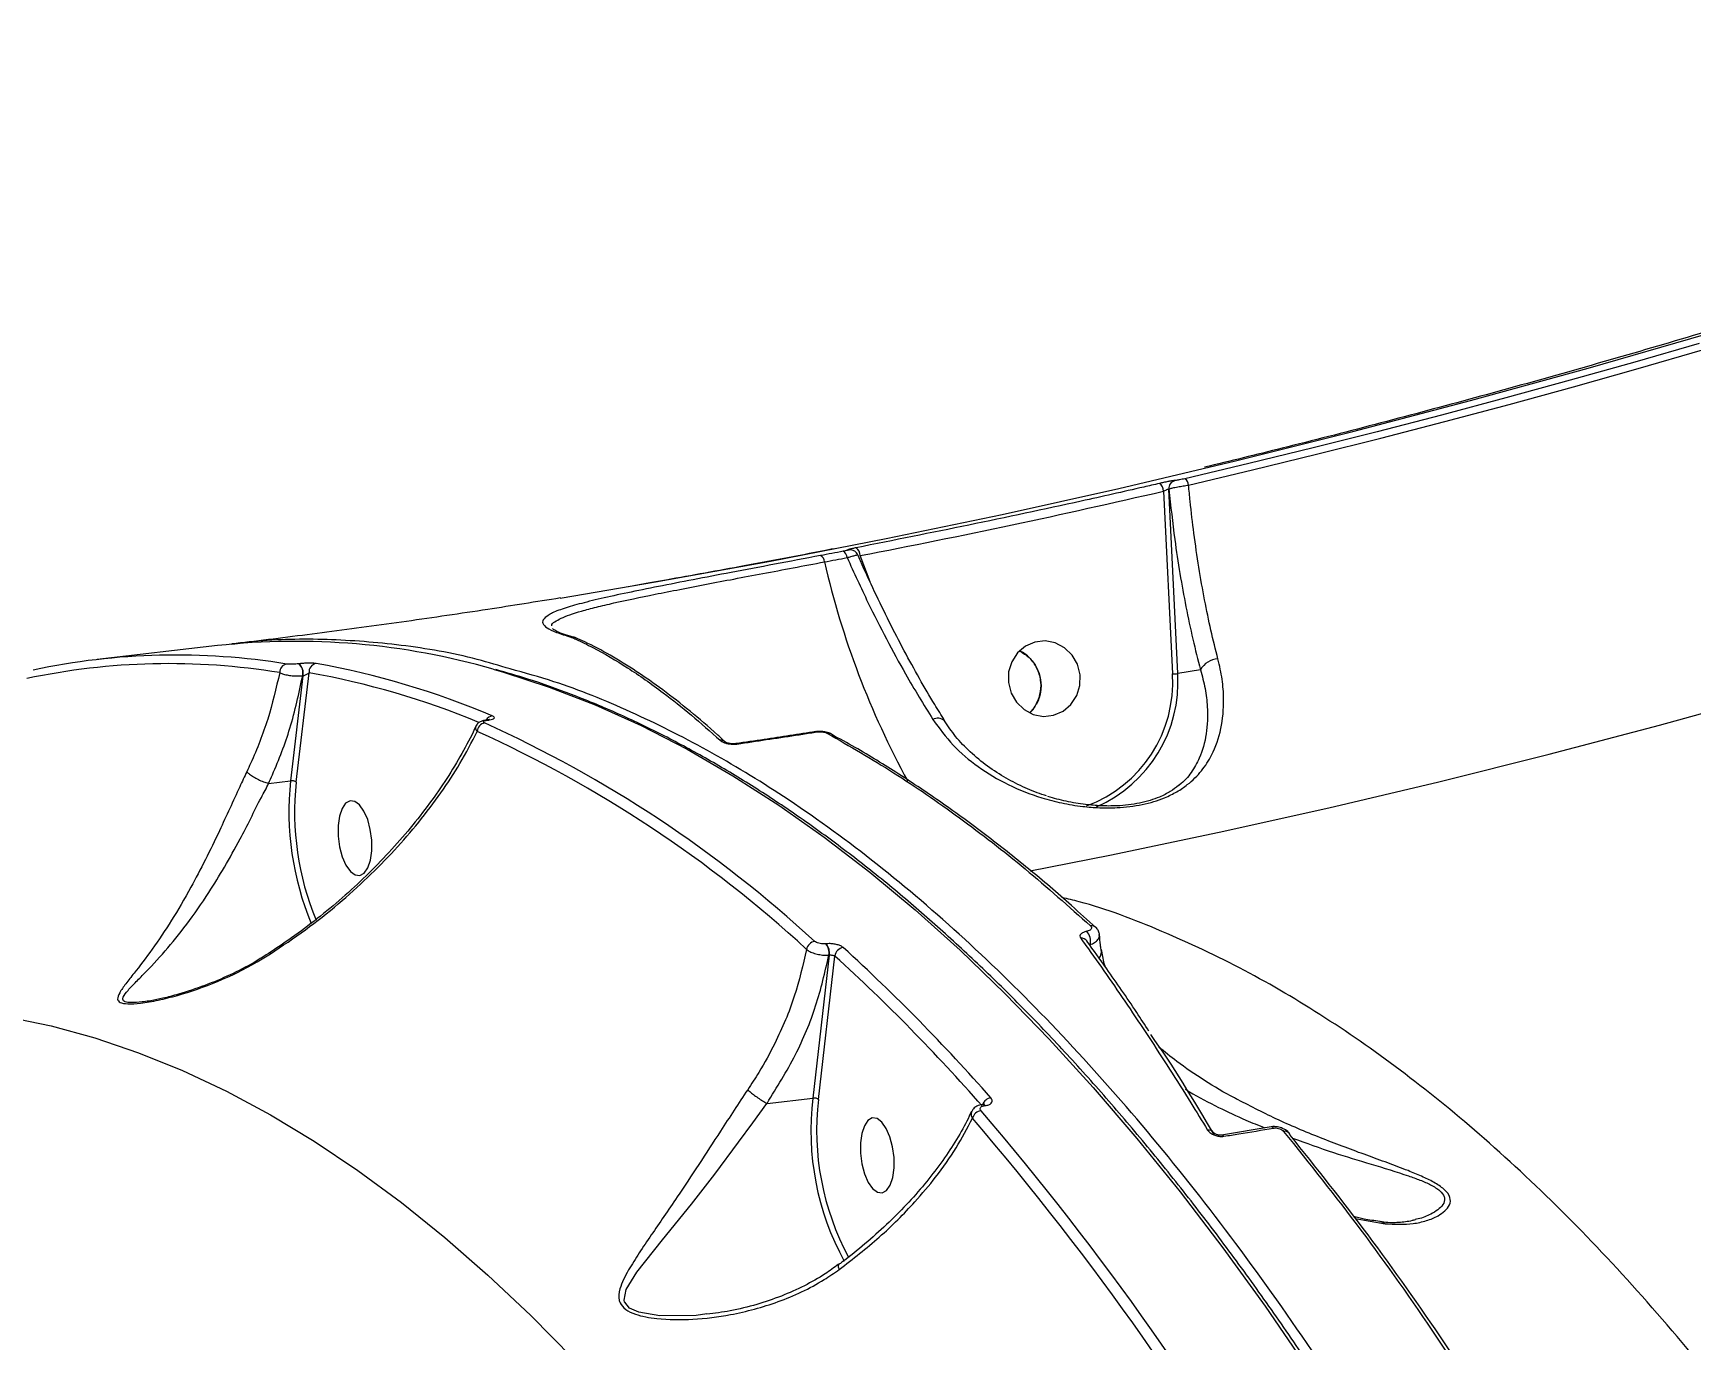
# Model space of a CAD drawing. Header units: millimetres. Extents: x 10684 to 26054, y -4768 to 6894.
# Drawn here: x 19507.1 to 19704.6, y -2370.3 to -2214.5 of the extents above; entities that cross this region are included whole.
import ezdxf

# ---------------------------------------------------------------- set-up
doc = ezdxf.new("R2010")
doc.units = ezdxf.units.MM
doc.layers.add('DIKOM_ОБЪЕКТ', color=7, linetype='Continuous')
doc.layers.add('DIKOM_РАЗМЕР_ОБЪЕКТА', color=7, linetype='Continuous')
doc.styles.add('style1', font='arial.ttf', dxfattribs={"width": 0.8})
doc.dimstyles.new('1-50', dxfattribs={"dimtxt": 300, "dimasz": 200, "dimexe": 100, "dimexo": 0, "dimgap": 100, "dimtad": 1, "dimtxsty": 'style1', "dimcen": 200, "dimclrd": 7, "dimclre": 7, "dimclrt": 7, "dimadec": 1, "dimazin": 2, "dimtfac": 1, "dimtmove": 0, "dimatfit": 2, "dimfxl": 0, "dimlwd": 25, "dimlwe": 18, "dimarcsym": 0})

# ---------------------------------------------------------------- blocks, each defined once
blk = doc.blocks.new('*D12')
at = {"layer": 'Defpoints', "color": 0, "transparency": 16777216}
for p in [(20201.02, 3555.88), (18130.62, -3300.31), (24750.12, -3300.31)]:
    blk.add_point(p, dxfattribs=at)
at = {"layer": 'DIKOM_РАЗМЕР_ОБЪЕКТА', "color": 7, "lineweight": 18, "transparency": 16777216}
for p, q in [((20201.02, 3555.88), (24850.12, 3555.88)), ((18130.62, -3300.31), (24850.12, -3300.31))]:
    blk.add_line(p, q, dxfattribs=at)
at = {"layer": 'DIKOM_РАЗМЕР_ОБЪЕКТА', "color": 7, "lineweight": 25, "transparency": 16777216}
blk.add_line((24750.12, 3355.88), (24750.12, -3100.31), dxfattribs=at)
at = {"layer": 'DIKOM_РАЗМЕР_ОБЪЕКТА', "color": 7, "transparency": 16777216}
for points in [[(24716.79, 3355.88), (24783.45, 3355.88), (24750.12, 3555.88)], [(24716.79, -3100.31), (24783.45, -3100.31), (24750.12, -3300.31)]]:
    blk.add_solid(points, dxfattribs=at)
at = {"layer": 'DIKOM_РАЗМЕР_ОБЪЕКТА', "color": 7, "transparency": 16777216, "insert": (24496.95, 958.92), "char_height": 300, "attachment_point": 5, "rotation": 90, "style": 'style1'}
blk.add_mtext('6850', dxfattribs=at)

msp = doc.modelspace()

# ---------------------------------------------------------------- linework, layer by layer
at = {"layer": 'DIKOM_ОБЪЕКТ', "color": 7, "linetype": 'Continuous', "lineweight": 15}
for p, q in [((19641.768, -2269.127), (19642.82, -2290.907)), ((19642.382, -2268.863), (19642.39, -2268.863)), ((19643.444, -2290.865), (19642.382, -2268.863)), ((19643.134, -2267.851), (19643.125, -2267.851)), ((19604.171, -2276.127), (19604.313, -2276.111)), ((19604.171, -2276.127), (19604.179, -2276.127)), ((19604.179, -2276.127), (19604.314, -2276.111)), ((19606.8, -2279.947), (19605.609, -2276.808)), ((19569.023, -2285.552), (19569.01, -2285.52)), ((19571.112, -2286.508), (19571.216, -2286.546)), ((19571.216, -2286.546), (19571.228, -2286.551)), ((19529.034, -2287.533), (19514.685, -2289.189)), ((19539.205, -2291.124), (19537.736, -2303.653)), ((19538.402, -2303.812), (19539.93, -2290.767)), ((19538.708, -2289.705), (19538.679, -2289.708)), ((19539.175, -2291.128), (19539.205, -2291.124)), ((19646.163, -2290.415), (19643.444, -2290.865)), ((19561.16, -2296.4), (19561.067, -2296.411)), ((19561.176, -2296.428), (19561.268, -2296.417)), ((19602.236, -2298.108), (19602.218, -2298.097)), ((19535.089, -2303.957), (19535.096, -2303.957)), ((19535.096, -2303.957), (19537.736, -2303.653)), ((19633.693, -2321.139), (19633.68, -2321.127)), ((19601.931, -2324.423), (19599.976, -2341.477)), ((19600.641, -2341.635), (19602.601, -2324.545)), ((19601.584, -2323.087), (19601.535, -2323.093)), ((19601.882, -2324.429), (19601.931, -2324.423)), ((19520.214, -2330.005), (19520.049, -2330.016)), ((19594.512, -2342.107), (19599.976, -2341.477)), ((19620.267, -2342.243), (19620.196, -2342.252)), ((19620.446, -2342.378), (19620.517, -2342.37)), ((19654.585, -2344.909), (19648.676, -2345.889)), ((19654.576, -2344.922), (19654.588, -2344.921)), ((19664.595, -2355.818), (19668.152, -2356.47)), ((19667.521, -2356.2), (19667.587, -2356.211))]:
    msp.add_line(p, q, dxfattribs=at)
at = {"layer": 'DIKOM_ОБЪЕКТ', "color": 7, "linetype": 'Continuous', "lineweight": 15, "flags": 128}
for points in [[(19569.844, -2281.865), (19581.232, -2279.947), (19594.927, -2277.464), (19608.695, -2274.776), (19622.528, -2271.885), (19636.417, -2268.792), (19650.352, -2265.501), (19664.324, -2262.012), (19678.324, -2258.328), (19692.343, -2254.452), (19706.371, -2250.387), (19720.4, -2246.134), (19734.421, -2241.697), (19748.423, -2237.079), (19762.399, -2232.282), (19776.338, -2227.309), (19790.231, -2222.165), (19795.283, -2220.248)], [(19705.586, -2251.513), (19697.907, -2253.735), (19690.23, -2255.899), (19682.557, -2258.004), (19674.89, -2260.05), (19667.231, -2262.036), (19659.579, -2263.963), (19651.939, -2265.83), (19644.31, -2267.635)], [(19644.739, -2268.397), (19652.362, -2266.592), (19659.998, -2264.727), (19667.643, -2262.801), (19675.298, -2260.816), (19682.959, -2258.772), (19690.627, -2256.668), (19698.298, -2254.506), (19705.972, -2252.286)], [(19603.593, -2276.285), (19603.255, -2276.35), (19602.918, -2276.415), (19602.58, -2276.479), (19602.242, -2276.543), (19601.905, -2276.607), (19601.568, -2276.671), (19601.231, -2276.735), (19600.893, -2276.799)], [(19601.354, -2277.554), (19601.691, -2277.49), (19602.028, -2277.426), (19602.365, -2277.362), (19602.702, -2277.298), (19603.039, -2277.234), (19603.376, -2277.17), (19603.714, -2277.105), (19604.051, -2277.041)], [(19625.874, -2314.385), (19635.349, -2312.513), (19648.369, -2309.786), (19661.44, -2306.871), (19674.554, -2303.771), (19687.703, -2300.486), (19700.878, -2297.02), (19714.07, -2293.374), (19727.272, -2289.551), (19740.474, -2285.553), (19753.668, -2281.382), (19766.847, -2277.043)], [(19582.441, -2279.732), (19580.529, -2280.067), (19577.984, -2280.507)], [(19626.425, -2287.118), (19625.299, -2287.606), (19624.356, -2288.407), (19623.671, -2289.456), (19623.3, -2290.669), (19623.272, -2291.948), (19623.59, -2293.188), (19624.229, -2294.289), (19625.136, -2295.163), (19626.238, -2295.737), (19627.446, -2295.967), (19628.662, -2295.832), (19629.787, -2295.345), (19630.73, -2294.544), (19631.415, -2293.494), (19631.787, -2292.281), (19631.814, -2291.003), (19631.496, -2289.763), (19630.857, -2288.661), (19629.95, -2287.788), (19628.848, -2287.213), (19627.64, -2286.984), (19626.425, -2287.118)], [(19561.891, -2290.343), (19563.096, -2290.689), (19568.56, -2292.471), (19574.032, -2294.599), (19579.506, -2297.074), (19584.978, -2299.891), (19590.444, -2303.05), (19595.899, -2306.547), (19601.337, -2310.379), (19606.756, -2314.543), (19612.15, -2319.036), (19617.514, -2323.854), (19622.844, -2328.993), (19628.136, -2334.448), (19633.385, -2340.216), (19638.586, -2346.29), (19643.736, -2352.666), (19648.83, -2359.338), (19653.863, -2366.302), (19658.832, -2373.551)], [(19615.663, -2296.509), (19615.662, -2296.508), (19615.644, -2296.483)], [(19543.559, -2307.865), (19543.403, -2308.993), (19543.408, -2310.242), (19543.576, -2311.512), (19543.891, -2312.698), (19544.33, -2313.705), (19544.856, -2314.452), (19545.426, -2314.878), (19545.994, -2314.948), (19546.515, -2314.657), (19546.946, -2314.028), (19547.253, -2313.113), (19547.409, -2311.985), (19547.403, -2310.736), (19547.236, -2309.467), (19546.92, -2308.28), (19546.482, -2307.273), (19545.956, -2306.526), (19545.386, -2306.101), (19544.817, -2306.03), (19544.297, -2306.321), (19543.866, -2306.95), (19543.559, -2307.865)], [(19503.99, -2331.807), (19509.188, -2332.878), (19514.402, -2334.301), (19519.627, -2336.073), (19524.858, -2338.194), (19530.091, -2340.662), (19535.321, -2343.474), (19540.541, -2346.627), (19545.749, -2350.119), (19550.939, -2353.946), (19556.105, -2358.105), (19561.244, -2362.593), (19566.35, -2367.404), (19571.42, -2372.534)], [(19587.343, -2367.221), (19586.062, -2367.401), (19581.721, -2367.436), (19579.214, -2367.019), (19578.127, -2366.525), (19577.547, -2365.831), (19577.544, -2365.82), (19577.479, -2365.575), (19577.718, -2364.302), (19578.998, -2362.235), (19582.04, -2358.389), (19585.523, -2354.113), (19588.285, -2350.546), (19591.12, -2346.747), (19592.811, -2344.432), (19594.505, -2342.108), (19594.507, -2342.106), (19594.507, -2342.106)], [(19605.799, -2345.689), (19605.642, -2346.817), (19605.648, -2348.066), (19605.815, -2349.336), (19606.131, -2350.522), (19606.57, -2351.529), (19607.095, -2352.276), (19607.665, -2352.702), (19608.234, -2352.772), (19608.755, -2352.481), (19609.186, -2351.852), (19609.492, -2350.937), (19609.649, -2349.809), (19609.643, -2348.56), (19609.476, -2347.291), (19609.16, -2346.104), (19608.721, -2345.097), (19608.196, -2344.35), (19607.625, -2343.924), (19607.057, -2343.854), (19606.536, -2344.145), (19606.105, -2344.774), (19605.799, -2345.689)]]:
    msp.add_lwpolyline(points, dxfattribs=at)
at = {"layer": 'DIKOM_ОБЪЕКТ', "color": 7, "linetype": 'Continuous', "lineweight": 15}
for centre, radius, start, end in [((19643.666, -2268.5), 1.078, 5.49901, 53.32379), ((19640.565, -2269.179), 1.204, 2.50384, 54.48159), ((19643.369, -2268.81), 0.989, 104.27294, 183.06439), ((19643.377, -2268.81), 0.989, 104.27033, 183.067), ((19600.436, -2277.596), 0.919, 2.63053, 60.1187), ((19701.87, -2254.382), 103.153, 192.9814, 208.56513), ((19603.125, -2277.086), 0.927, 2.81468, 59.69106), ((19604.439, -2276.811), 1.171, 0.14904, 53.24375), ((19538.33, -2372.339), 85.314, 73.96866, 96.25582), ((19571.219, -2287.37), 0.869, 74.34396, 97.13328), ((19571.318, -2287.47), 0.93, 63.65384, 96.25138), ((19571.329, -2287.481), 0.935, 66.34415, 96.15057), ((19524.05, -2370.383), 81.725, 80.69136, 102.0007), ((19648.352, -2291.604), 2.491, 92.51564, 151.49276), ((19523.245, -2371.228), 81.546, 80.6915, 102.00064), ((19537.439, -2290.724), 1.005, 99.7325, 181.8227), ((19537.839, -2290.798), 1.376, 346.14142, 52.40609), ((19537.867, -2290.795), 1.377, 346.17897, 52.37154), ((19540.941, -2290.672), 1.015, 99.92867, 185.37927), ((19522.749, -2386.992), 97.747, 67.49455, 79.87618), ((19523.483, -2386.381), 98.241, 67.06052, 79.86772), ((19627.188, -2291.933), 15.666, 290.15367, 3.7557), ((19627.25, -2291.892), 16.227, 293.73373, 3.62875), ((19642.619, -2283.253), 7.657, 271.50479, 276.18727), ((19561.03, -2297.805), 1.064, 99.5583, 177.71923), ((19499.607, -2432.01), 148.475, 47.35367, 65.63815), ((19561.914, -2296.895), 0.996, 98.15021, 151.32153), ((19561.09, -2296.615), 0.206, 65.39377, 96.41588), ((19561.181, -2296.611), 0.213, 65.84801, 95.83914), ((19614.841, -2297.466), 1.269, 50.72865, 116.88065), ((19498.851, -2432.724), 148.154, 47.35384, 65.63735), ((19588.973, -2299.711), 0.892, 47.3599, 94.368), ((19590.83, -2299.496), 0.266, 62.99622, 95.14857), ((19600.344, -2298.043), 0.249, 61.98422, 94.09003), ((19601.852, -2298.78), 0.774, 61.82625, 98.80086), ((19572.263, -2307.346), 34.724, 173.89474, 202.55294), ((19571.904, -2307.391), 33.693, 173.90315, 202.45773), ((19633.203, -2321.664), 0.719, 48.37019, 100.86903), ((19600.373, -2323.956), 1.17, 98.75822, 169.79277), ((19631.973, -2323.231), 0.816, 34.94, 96.26313), ((19631.412, -2322.727), 1.651, 343.7373, 43.27232), ((19600.161, -2324.163), 1.742, 351.22404, 37.90945), ((19600.211, -2324.157), 1.741, 351.21971, 37.91627), ((19603.761, -2324.686), 1.169, 98.61175, 173.04849), ((19448.207, -2493.726), 229.041, 41.34633, 47.61649), ((19448.919, -2493.018), 229.451, 41.3438, 47.61763), ((19632.987, -2323.98), 1.37, 323.72245, 9.68538), ((19632.152, -2345.392), 32.414, 173.06188, 208.66945), ((19632.15, -2345.377), 31.73, 173.22712, 208.37989), ((19621.359, -2342.67), 1.235, 98.24807, 160.18782), ((19620.203, -2342.548), 0.297, 34.86483, 90.68546), ((19620.275, -2342.539), 0.295, 34.79646, 91.59516), ((19620.185, -2344.203), 1.233, 98.12416, 165.16125), ((19355.824, -2569.454), 346.61, 29.67379, 40.6005), ((19356.246, -2569.055), 347.391, 29.67368, 40.59986), ((19647.102, -2346.047), 0.766, 33.69653, 96.75915), ((19648.696, -2346.215), 0.325, 34.97888, 94.24792), ((19654.579, -2345.26), 0.339, 35.83968, 88.59678), ((19656.214, -2346.131), 0.696, 42.51161, 102.02016), ((19656.292, -2346.021), 0.565, 13.23944, 39.6539), ((19667.331, -2357.516), 1.33, 51.85487, 78.88801)]:
    msp.add_arc(centre, radius, start, end, dxfattribs=at)
for points, knots in [([(19795.159, -2219.907), (19794.047, -2220.336), (19789.148, -2222.225), (19780.428, -2225.462), (19769.011, -2229.611), (19757.58, -2233.633), (19746.149, -2237.534), (19734.726, -2241.308), (19723.323, -2244.955), (19711.95, -2248.471), (19700.617, -2251.854), (19689.334, -2255.102), (19678.112, -2258.214), (19666.964, -2261.184), (19656.461, -2263.882), (19649.709, -2265.525), (19646.622, -2266.276)], [0, 0, 0, 0, 0.0224927, 0.0990935, 0.1756673, 0.2521961, 0.3286683, 0.4050667, 0.4813744, 0.5575748, 0.6336542, 0.7095964, 0.7853852, 0.8610038, 0.9364393, 1, 1, 1, 1]), ([(19644.31, -2267.635), (19644.308, -2267.636), (19644.204, -2267.66), (19643.986, -2267.708), (19643.71, -2267.764), (19643.462, -2267.809), (19643.255, -2267.842), (19643.173, -2267.848), (19643.134, -2267.851)], [0, 0, 0, 0, 0.004362, 0.2199428, 0.4356502, 0.5682505, 0.7938934, 1, 1, 1, 1]), ([(19641.265, -2268.199), (19640.645, -2268.343), (19637.543, -2269.061), (19625.537, -2271.784), (19614.089, -2274.079), (19605.139, -2275.873)], [0, 0, 0, 0, 0.0517171, 0.2585498, 1, 1, 1, 1]), ([(19605.609, -2276.808), (19611.653, -2275.614), (19623.741, -2273.225), (19635.759, -2270.493), (19641.768, -2269.127)], [0, 0, 0, 0, 0.4999163, 1, 1, 1, 1]), ([(19643.125, -2267.851), (19643.088, -2267.854), (19642.991, -2267.86), (19642.703, -2267.903), (19642.268, -2267.983), (19641.762, -2268.086), (19641.43, -2268.161), (19641.265, -2268.199)], [0, 0, 0, 0, 0.1342518, 0.3470229, 0.5633377, 0.7817797, 1, 1, 1, 1]), ([(19641.768, -2269.127), (19641.822, -2269.094), (19641.928, -2269.029), (19642.094, -2268.945), (19642.239, -2268.885), (19642.337, -2268.859), (19642.369, -2268.862), (19642.382, -2268.863)], [0, 0, 0, 0, 0.2317297, 0.4559622, 0.6690937, 0.8723862, 1, 1, 1, 1]), ([(19642.39, -2268.863), (19642.466, -2268.837), (19642.628, -2268.783), (19643.037, -2268.69), (19643.531, -2268.591), (19644.091, -2268.492), (19644.522, -2268.429), (19644.739, -2268.397)], [0, 0, 0, 0, 0.2043942, 0.4300637, 0.5633459, 0.7802164, 1, 1, 1, 1]), ([(19642.39, -2268.863), (19642.611, -2270.879), (19642.989, -2274.317), (19643.7, -2278.976), (19644.418, -2282.957), (19645.232, -2286.808), (19645.853, -2289.213), (19646.163, -2290.415)], [0, 0, 0, 0, 0.2590511, 0.4416265, 0.6241982, 0.8120992, 1, 1, 1, 1]), ([(19648.242, -2289.116), (19647.958, -2287.992), (19647.39, -2285.743), (19646.634, -2282.079), (19645.953, -2278.217), (19645.383, -2274.276), (19644.99, -2270.981), (19644.802, -2269.042), (19644.739, -2268.397)], [0, 0, 0, 0, 0.1827972, 0.3655947, 0.5537456, 0.741902, 0.9141899, 1, 1, 1, 1]), ([(19600.893, -2276.799), (19599.045, -2277.148), (19595.349, -2277.846), (19590.273, -2278.806), (19585.639, -2279.689), (19581.501, -2280.494), (19577.815, -2281.243), (19574.657, -2281.934), (19572.029, -2282.579), (19570.05, -2283.184), (19568.942, -2283.588), (19568.671, -2283.789), (19568.651, -2283.804)], [0, 0, 0, 0, 0.1148392, 0.2296683, 0.3383259, 0.4473325, 0.5559909, 0.6647377, 0.7738313, 0.8825773, 0.9912705, 1, 1, 1, 1]), ([(19568.883, -2285.194), (19568.869, -2285.166), (19568.787, -2285), (19569.208, -2284.695), (19570.116, -2284.141), (19571.811, -2283.563), (19574.127, -2282.948), (19576.873, -2282.302), (19580.22, -2281.6), (19584.083, -2280.836), (19588.245, -2280.032), (19593.891, -2278.962), (19598.866, -2278.023), (19601.354, -2277.554)], [0, 0, 0, 0, 0.0147224, 0.0865907, 0.1584599, 0.2979819, 0.3698316, 0.4416846, 0.581196, 0.6530344, 0.7248697, 0.8624334, 1, 1, 1, 1]), ([(19602.497, -2275.981), (19602.379, -2276.005), (19598.773, -2276.736), (19592.081, -2277.999), (19585.573, -2279.166), (19582.475, -2279.721)], [0, 0, 0, 0, 0.0172913, 0.5322021, 1, 1, 1, 1]), ([(19604.179, -2276.127), (19604.184, -2276.126), (19604.221, -2276.125), (19604.246, -2276.132), (19604.181, -2276.156), (19604.045, -2276.191), (19603.858, -2276.233), (19603.675, -2276.269), (19603.593, -2276.285)], [0, 0, 0, 0, 0.0339593, 0.2522397, 0.4705724, 0.597957, 0.819286, 1, 1, 1, 1]), ([(19604.051, -2277.041), (19604.21, -2276.995), (19604.564, -2276.893), (19604.933, -2276.794), (19605.199, -2276.729), (19605.329, -2276.701), (19605.307, -2276.715), (19605.304, -2276.717)], [0, 0, 0, 0, 0.23064783, 0.51479139, 0.67851041, 0.95783909, 1, 1, 1, 1]), ([(19604.051, -2277.041), (19604.871, -2278.84), (19606.381, -2282.151), (19608.728, -2286.77), (19611.303, -2291.52), (19613.176, -2294.561), (19614.267, -2296.334)], [0, 0, 0, 0, 0.2580737, 0.4750037, 0.6940745, 1, 1, 1, 1]), ([(19605.139, -2275.873), (19604.982, -2275.904), (19604.669, -2275.966), (19604.317, -2276.045), (19604.114, -2276.101), (19604.077, -2276.127), (19604.145, -2276.127), (19604.171, -2276.127)], [0, 0, 0, 0, 0.2181717, 0.4367546, 0.6530027, 0.8657584, 1, 1, 1, 1]), ([(19605.303, -2276.718), (19605.286, -2276.67), (19605.238, -2276.529), (19605.072, -2276.359), (19604.868, -2276.219), (19604.673, -2276.145), (19604.51, -2276.115), (19604.387, -2276.109), (19604.32, -2276.11), (19604.287, -2276.113), (19604.281, -2276.113)], [0, 0, 0, 0, 0.1120221, 0.3242163, 0.5025464, 0.6541605, 0.7803633, 0.8782178, 0.975487, 1, 1, 1, 1]), ([(19615.674, -2296.468), (19615.279, -2295.84), (19614.271, -2294.237), (19612.659, -2291.453), (19610.847, -2288.156), (19609.062, -2284.702), (19607.327, -2281.121), (19606.08, -2278.444), (19605.439, -2276.949), (19605.334, -2276.704)], [0, 0, 0, 0, 0.1093181, 0.2789258, 0.4498267, 0.6216267, 0.7939027, 0.9661652, 1, 1, 1, 1]), ([(19569.894, -2281.851), (19566.999, -2282.316), (19560.822, -2283.307), (19551.544, -2284.665), (19542.058, -2285.955), (19535.155, -2286.821), (19531.421, -2287.255), (19530.742, -2287.334)], [0, 0, 0, 0, 0.215881, 0.4605088, 0.7039446, 0.9461567, 1, 1, 1, 1]), ([(19568.651, -2283.804), (19568.374, -2283.978), (19567.797, -2284.339), (19567.704, -2284.87), (19568.211, -2285.414), (19569.29, -2285.958), (19570.505, -2286.325), (19571.112, -2286.508)], [0, 0, 0, 0, 0.1896507, 0.3951486, 0.5965588, 0.7985806, 1, 1, 1, 1]), ([(19563.904, -2290.322), (19562.598, -2289.924), (19558.251, -2288.601), (19550.961, -2287.382), (19542.067, -2286.68), (19535.351, -2286.79), (19531.607, -2287.278), (19530.749, -2287.39)], [0, 0, 0, 0, 0.11666868, 0.38814103, 0.65448704, 0.9208299, 1, 1, 1, 1]), ([(19571.524, -2286.547), (19571.368, -2286.506), (19570.755, -2286.345), (19569.995, -2286.076), (19569.314, -2285.781), (19568.981, -2285.549), (19568.966, -2285.529), (19568.959, -2285.52)], [0, 0, 0, 0, 0.09121574, 0.3582174, 0.6205853, 0.83705816, 1, 1, 1, 1]), ([(19571.228, -2286.551), (19571.395, -2286.626), (19572.228, -2287.001), (19574.419, -2288.082), (19577.865, -2290.088), (19581.794, -2292.84), (19585.476, -2295.754), (19587.762, -2297.799), (19588.905, -2298.821)], [0, 0, 0, 0, 0.0299884, 0.1499475, 0.3900562, 0.6301646, 0.8150832, 1, 1, 1, 1]), ([(19589.578, -2299.079), (19589.261, -2298.781), (19587.827, -2297.429), (19585.33, -2295.322), (19582.093, -2292.774), (19578.926, -2290.553), (19575.827, -2288.656), (19573.422, -2287.344), (19572.068, -2286.771), (19571.706, -2286.618)], [0, 0, 0, 0, 0.0503918, 0.2286566, 0.4063427, 0.5833143, 0.7597177, 0.9356657, 1, 1, 1, 1]), ([(19614.267, -2296.334), (19615.035, -2297.388), (19616.572, -2299.497), (19619.659, -2302.079), (19623.191, -2304.197), (19626.607, -2305.543), (19629.619, -2306.328), (19631.934, -2306.715), (19634.147, -2306.891), (19636.546, -2306.887), (19639.279, -2306.557), (19641.675, -2305.822), (19643.389, -2304.969), (19644.926, -2303.923), (19646.357, -2302.493), (19647.738, -2300.318), (19648.719, -2297.505), (19648.996, -2294.409), (19648.8, -2291.573), (19648.428, -2289.935), (19648.242, -2289.116)], [0, 0, 0, 0, 0.0727717, 0.1456258, 0.2220869, 0.2985161, 0.3409226, 0.3832922, 0.4164835, 0.4496063, 0.4986391, 0.5477858, 0.5808453, 0.6139656, 0.6710833, 0.7283158, 0.813203, 0.8980754, 0.949048, 1, 1, 1, 1]), ([(19624.63, -2288.211), (19625.016, -2288.435), (19625.829, -2288.907), (19626.698, -2290.118), (19627.185, -2291.572), (19627.169, -2293.105), (19626.712, -2294.527), (19626.081, -2295.227), (19625.78, -2295.561)], [0, 0, 0, 0, 0.1551132, 0.3272506, 0.4994046, 0.6715693, 0.8437128, 1, 1, 1, 1]), ([(19626.46, -2294.757), (19626.685, -2294.31), (19627.134, -2293.415), (19627.214, -2291.868), (19626.836, -2290.373), (19625.983, -2289.132), (19625.185, -2288.385), (19624.676, -2288.225), (19624.631, -2288.21)], [0, 0, 0, 0, 0.1961881, 0.3923693, 0.588546, 0.7847183, 0.9809423, 1, 1, 1, 1]), ([(19536.435, -2290.756), (19536.008, -2292.609), (19535.17, -2296.242), (19533.626, -2300.179), (19532.663, -2302.238), (19532.51, -2302.566)], [0, 0, 0, 0, 0.4665433, 0.9150147, 1, 1, 1, 1]), ([(19535.096, -2303.957), (19535.252, -2303.616), (19536.242, -2301.455), (19537.878, -2297.179), (19538.727, -2293.217), (19539.175, -2291.128)], [0, 0, 0, 0, 0.0814758, 0.5156618, 1, 1, 1, 1]), ([(19536.435, -2290.756), (19536.537, -2290.805), (19536.757, -2290.911), (19537.284, -2291.039), (19537.911, -2291.126), (19538.572, -2291.162), (19538.973, -2291.139), (19539.175, -2291.128)], [0, 0, 0, 0, 0.1847796, 0.3988667, 0.6012467, 0.7990699, 1, 1, 1, 1]), ([(19538.679, -2289.708), (19538.576, -2289.719), (19538.372, -2289.739), (19538.035, -2289.757), (19537.713, -2289.762), (19537.441, -2289.755), (19537.324, -2289.741), (19537.27, -2289.734)], [0, 0, 0, 0, 0.1950864, 0.3900094, 0.5931694, 0.811046, 1, 1, 1, 1]), ([(19540.766, -2289.672), (19540.686, -2289.662), (19540.517, -2289.639), (19540.123, -2289.626), (19539.654, -2289.633), (19539.159, -2289.659), (19538.859, -2289.689), (19538.708, -2289.705)], [0, 0, 0, 0, 0.1890494, 0.4044549, 0.6069187, 0.8033626, 1, 1, 1, 1]), ([(19539.205, -2291.124), (19539.244, -2291.118), (19539.295, -2291.11), (19539.405, -2291.08), (19539.537, -2291.032), (19539.699, -2290.949), (19539.838, -2290.858), (19539.9, -2290.796), (19539.93, -2290.767)], [0, 0, 0, 0, 0.1269453, 0.1625232, 0.3405013, 0.5452648, 0.7830694, 1, 1, 1, 1]), ([(19765.286, -2746.468), (19765.185, -2744.468), (19764.892, -2738.667), (19764.298, -2729.044), (19763.46, -2717.601), (19762.481, -2706.147), (19761.361, -2694.692), (19760.106, -2683.245), (19758.712, -2671.814), (19757.181, -2660.408), (19755.517, -2649.035), (19753.717, -2637.704), (19751.786, -2626.423), (19749.723, -2615.201), (19747.532, -2604.046), (19745.211, -2592.967), (19742.766, -2581.972), (19740.195, -2571.069), (19737.504, -2560.267), (19734.69, -2549.573), (19731.759, -2538.995), (19728.712, -2528.543), (19725.551, -2518.222), (19722.279, -2508.042), (19718.898, -2498.009), (19715.41, -2488.131), (19711.819, -2478.417), (19708.126, -2468.872), (19704.335, -2459.504), (19700.448, -2450.321), (19696.468, -2441.328), (19692.399, -2432.534), (19688.243, -2423.943), (19684.003, -2415.564), (19679.683, -2407.402), (19675.285, -2399.463), (19670.813, -2391.753), (19666.27, -2384.279), (19661.66, -2377.045), (19656.985, -2370.057), (19652.251, -2363.321), (19647.459, -2356.841), (19642.613, -2350.623), (19637.717, -2344.671), (19632.775, -2338.989), (19627.79, -2333.582), (19622.765, -2328.455), (19617.705, -2323.611), (19612.614, -2319.054), (19607.495, -2314.787), (19602.351, -2310.814), (19597.188, -2307.139), (19592.009, -2303.763), (19586.817, -2300.69), (19581.618, -2297.922), (19576.415, -2295.459), (19571.211, -2293.316), (19566.471, -2291.609), (19563.469, -2290.758), (19562.198, -2290.397)], [0, 0, 0, 0, 0.00935199, 0.02712067, 0.04488981, 0.06265864, 0.08042772, 0.09819652, 0.11596532, 0.13373426, 0.15150319, 0.16927214, 0.18704136, 0.20481031, 0.2225797, 0.24034928, 0.25811864, 0.27588857, 0.29365856, 0.31142906, 0.32919965, 0.34697058, 0.36474186, 0.38251371, 0.4002858, 0.41805836, 0.4358314, 0.45360504, 0.47137922, 0.48915393, 0.50692944, 0.52470558, 0.54248238, 0.56026016, 0.57803847, 0.59581778, 0.61359788, 0.63137862, 0.64916056, 0.66694349, 0.68472696, 0.70251162, 0.72029708, 0.73808314, 0.75587006, 0.77365716, 0.79144482, 0.80923218, 0.82701892, 0.84480482, 0.86258896, 0.88037077, 0.89814947, 0.91592396, 0.93369334, 0.95145645, 0.9692125, 0.98695992, 1, 1, 1, 1]), ([(19762.126, -2886.049), (19762.599, -2881.928), (19763.882, -2870.741), (19765.497, -2852.016), (19766.813, -2829.804), (19767.533, -2807.156), (19767.666, -2784.191), (19767.208, -2761.01), (19766.154, -2737.686), (19764.495, -2714.255), (19762.246, -2690.757), (19759.419, -2667.267), (19756.026, -2643.893), (19752.085, -2620.746), (19747.602, -2597.898), (19742.574, -2575.395), (19737.019, -2553.268), (19730.96, -2531.582), (19724.426, -2510.436), (19717.447, -2489.931), (19710.039, -2470.136), (19702.209, -2451.099), (19693.975, -2432.837), (19685.368, -2415.399), (19676.429, -2398.864), (19667.198, -2383.313), (19657.701, -2368.802), (19647.95, -2355.377), (19637.966, -2343.038), (19627.781, -2331.815), (19617.444, -2321.757), (19607.003, -2312.911), (19596.978, -2305.681), (19587.392, -2299.863), (19578.261, -2295.324), (19570.417, -2292.108), (19565.64, -2290.798), (19563.904, -2290.322)], [0, 0, 0, 0, 0.0172843, 0.0469173, 0.0766438, 0.1064176, 0.1361916, 0.1659181, 0.1955511, 0.225184, 0.2549104, 0.2846843, 0.3144583, 0.3441846, 0.3738177, 0.4034502, 0.4331762, 0.4629499, 0.4927236, 0.5224495, 0.5520821, 0.5817148, 0.6114411, 0.6412151, 0.6709887, 0.7007149, 0.7303479, 0.7599809, 0.789707, 0.8194809, 0.8492546, 0.8789808, 0.9086138, 0.9340961, 0.9597137, 0.9853617, 1, 1, 1, 1]), ([(19646.163, -2290.415), (19646.362, -2291.172), (19646.761, -2292.685), (19647.056, -2295.289), (19646.955, -2298.123), (19646.242, -2300.695), (19645.099, -2302.667), (19644.229, -2303.735), (19643.572, -2304.202), (19643.546, -2304.221)], [0, 0, 0, 0, 0.1319021, 0.2638555, 0.4835639, 0.7032858, 0.8488065, 0.9939776, 1, 1, 1, 1]), ([(19625.834, -2295.522), (19625.853, -2295.509), (19626.12, -2295.32), (19626.296, -2295.028), (19626.46, -2294.757)], [0, 0, 0, 0, 0.06968031, 1, 1, 1, 1]), ([(19559.799, -2297.142), (19559.753, -2297.251), (19559.293, -2298.331), (19558.159, -2300.415), (19556.389, -2303.377), (19554.331, -2306.342), (19552.034, -2309.287), (19549.512, -2312.172), (19546.802, -2314.957), (19543.946, -2317.6), (19540.969, -2320.075), (19538.107, -2322.242), (19536.174, -2323.517), (19535.324, -2324.077)], [0, 0, 0, 0, 0.0116831, 0.1157095, 0.2200427, 0.324568, 0.4291356, 0.5335563, 0.6359274, 0.7356459, 0.832458, 0.9263637, 1, 1, 1, 1]), ([(19559.828, -2297.154), (19559.798, -2297.218), (19559.72, -2297.385), (19559.831, -2297.604), (19559.948, -2297.741), (19559.966, -2297.763)], [0, 0, 0, 0, 0.3460102, 0.8952812, 1, 1, 1, 1]), ([(19561.06, -2296.416), (19560.906, -2296.438), (19560.616, -2296.479), (19560.261, -2296.631), (19559.964, -2296.852), (19559.862, -2297.058), (19559.821, -2297.141)], [0, 0, 0, 0, 0.30727466, 0.57443411, 0.82845099, 1, 1, 1, 1]), ([(19560.853, -2296.756), (19560.791, -2296.721), (19560.681, -2296.659), (19560.7, -2296.568), (19560.824, -2296.496), (19561.001, -2296.451), (19561.135, -2296.433), (19561.176, -2296.428)], [0, 0, 0, 0, 0.3025667, 0.5347136, 0.7254596, 0.9170458, 1, 1, 1, 1]), ([(19561.448, -2296.345), (19561.442, -2296.347), (19561.429, -2296.352), (19561.33, -2296.377), (19561.22, -2296.392), (19561.159, -2296.4)], [0, 0, 0, 0, 0.29642824, 0.60482172, 1, 1, 1, 1]), ([(19561.268, -2296.417), (19561.329, -2296.409), (19561.54, -2296.382), (19561.818, -2296.309), (19562.012, -2296.194), (19562.037, -2296.052), (19561.866, -2295.96), (19561.773, -2295.909)], [0, 0, 0, 0, 0.0795527, 0.2756947, 0.47077, 0.7105645, 1, 1, 1, 1]), ([(19627.826, -2305.438), (19627.742, -2305.414), (19626.846, -2305.164), (19625.221, -2304.488), (19622.941, -2303.359), (19620.74, -2301.938), (19618.718, -2300.265), (19616.984, -2298.462), (19616.087, -2297.134), (19615.664, -2296.508)], [0, 0, 0, 0, 0.01594672, 0.16970047, 0.33261511, 0.50496217, 0.67987283, 0.84898689, 1, 1, 1, 1]), ([(19535.321, -2324.292), (19536.732, -2323.349), (19539.572, -2321.45), (19543.419, -2318.379), (19546.961, -2315.201), (19550.158, -2311.944), (19553.083, -2308.566), (19555.69, -2305.104), (19558.059, -2301.48), (19559.313, -2299.036), (19559.966, -2297.763)], [0, 0, 0, 0, 0.1236832, 0.2488956, 0.3689592, 0.4907476, 0.6125452, 0.7380543, 0.86357, 1, 1, 1, 1]), ([(19588.905, -2298.821), (19589.047, -2298.922), (19589.249, -2299.065), (19589.761, -2299.214), (19590.157, -2299.278), (19590.542, -2299.294), (19590.791, -2299.28), (19590.918, -2299.263), (19590.951, -2299.259)], [0, 0, 0, 0, 0.4030332, 0.5733604, 0.7452422, 0.8533314, 0.9618143, 1, 1, 1, 1]), ([(19590.789, -2299.232), (19590.767, -2299.235), (19590.707, -2299.245), (19590.566, -2299.253), (19590.39, -2299.251), (19590.203, -2299.235), (19589.999, -2299.203), (19589.788, -2299.149), (19589.6, -2299.07), (19589.586, -2299.058), (19589.578, -2299.052)], [0, 0, 0, 0, 0.0418717, 0.115218, 0.1917957, 0.2741872, 0.3787319, 0.5279496, 0.7416561, 1, 1, 1, 1]), ([(19600.326, -2297.782), (19598.261, -2298.108), (19595.065, -2298.614), (19591.919, -2299.064), (19590.804, -2299.224)], [0, 0, 0, 0, 0.6458422, 1, 1, 1, 1]), ([(19590.951, -2299.259), (19591.529, -2299.175), (19594.417, -2298.753), (19597.59, -2298.272), (19600.193, -2297.866), (19600.461, -2297.824)], [0, 0, 0, 0, 0.1831909, 0.9159064, 1, 1, 1, 1]), ([(19602.211, -2298.107), (19602.138, -2298.065), (19601.91, -2297.935), (19601.484, -2297.82), (19600.946, -2297.758), (19600.55, -2297.753), (19600.366, -2297.797), (19600.322, -2297.807)], [0, 0, 0, 0, 0.1556633, 0.4832058, 0.7156618, 0.931561, 1, 1, 1, 1]), ([(19600.461, -2297.824), (19600.521, -2297.816), (19600.647, -2297.8), (19600.876, -2297.799), (19601.123, -2297.822), (19601.456, -2297.887), (19601.621, -2297.963), (19601.734, -2298.015)], [0, 0, 0, 0, 0.1211413, 0.2523762, 0.4116425, 0.5994322, 1, 1, 1, 1]), ([(19601.734, -2298.015), (19604.356, -2299.523), (19609.6, -2302.54), (19617.453, -2307.976), (19625.288, -2314.02), (19630.474, -2318.645), (19633.067, -2320.958)], [0, 0, 0, 0, 0.2491199, 0.4982431, 0.7491196, 1, 1, 1, 1]), ([(19633.676, -2321.161), (19632.717, -2320.274), (19630.064, -2317.822), (19625.684, -2314.123), (19620.543, -2310.042), (19615.379, -2306.267), (19610.2, -2302.804), (19605.812, -2300.085), (19603.149, -2298.64), (19602.219, -2298.135)], [0, 0, 0, 0, 0.0928419, 0.256743, 0.4207054, 0.584689, 0.748482, 0.9121988, 1, 1, 1, 1]), ([(19532.51, -2302.566), (19532.233, -2303.16), (19531.562, -2304.599), (19530.479, -2306.98), (19529.114, -2309.928), (19527.565, -2313.129), (19525.656, -2316.774), (19523.522, -2320.413), (19521.214, -2323.833), (19519.374, -2326.232), (19518.065, -2327.871), (19517.329, -2328.907), (19517.024, -2329.654), (19517.324, -2330.111), (19518.279, -2330.289), (19519.919, -2330.182), (19521.977, -2329.825), (19525.075, -2329.056), (19529.09, -2327.653), (19532.778, -2325.868), (19534.803, -2324.613), (19535.321, -2324.292)], [0, 0, 0, 0, 0.0311476, 0.0753843, 0.120735, 0.1821172, 0.2453876, 0.3302602, 0.4176079, 0.5065782, 0.5523797, 0.5981, 0.638398, 0.6670935, 0.6962077, 0.728672, 0.7668148, 0.805991, 0.8877695, 0.9712454, 1, 1, 1, 1]), ([(19532.51, -2302.566), (19532.52, -2302.577), (19532.599, -2302.671), (19532.829, -2302.875), (19533.302, -2303.192), (19533.888, -2303.505), (19534.519, -2303.782), (19534.899, -2303.899), (19535.089, -2303.957)], [0, 0, 0, 0, 0.0259718, 0.2096075, 0.407213, 0.604871, 0.8023912, 1, 1, 1, 1]), ([(19520.049, -2330.016), (19519.583, -2330.063), (19518.731, -2330.147), (19518.145, -2330.052), (19517.79, -2329.887), (19517.665, -2329.557), (19518.144, -2328.854), (19519.045, -2327.891), (19520.602, -2326.338), (19522.722, -2324.083), (19525.369, -2320.832), (19527.743, -2317.428), (19529.872, -2313.956), (19531.528, -2310.958), (19533.01, -2308.149), (19534.072, -2305.884), (19534.877, -2304.54), (19535.089, -2303.957), (19535.089, -2303.957)], [0, 0, 0, 0, 0.0374434, 0.0683849, 0.0744895, 0.1115287, 0.1654881, 0.2274218, 0.2894684, 0.4173699, 0.5375173, 0.6603564, 0.7465108, 0.8347551, 0.8957022, 0.9579757, 0.9999685, 1, 1, 1, 1]), ([(19538.402, -2303.812), (19538.395, -2303.806), (19538.378, -2303.791), (19538.325, -2303.754), (19538.222, -2303.705), (19538.065, -2303.663), (19537.894, -2303.642), (19537.789, -2303.649), (19537.736, -2303.653)], [0, 0, 0, 0, 0.05367694, 0.14152103, 0.35611525, 0.57064817, 0.78538322, 1, 1, 1, 1]), ([(19643.546, -2304.221), (19643.233, -2304.459), (19642.584, -2304.955), (19641.117, -2305.705), (19638.976, -2306.378), (19636.479, -2306.669), (19634.301, -2306.661), (19632.269, -2306.487), (19630.135, -2306.132), (19628.692, -2305.727), (19627.97, -2305.524)], [0, 0, 0, 0, 0.0979957, 0.2035165, 0.3563449, 0.5089288, 0.6148248, 0.7210071, 0.8604249, 1, 1, 1, 1]), ([(19813.111, -2803.019), (19813.404, -2796.88), (19813.989, -2784.601), (19814.333, -2765.821), (19814.279, -2746.813), (19813.763, -2726.924), (19812.739, -2706.252), (19811.149, -2684.856), (19809.006, -2663.271), (19806.291, -2641.568), (19802.992, -2619.822), (19799.216, -2598.74), (19795.003, -2578.379), (19790.402, -2558.776), (19785.285, -2539.387), (19779.646, -2520.294), (19773.489, -2501.572), (19766.803, -2483.244), (19759.591, -2465.41), (19751.826, -2448.068), (19743.611, -2431.507), (19735.149, -2416.112), (19726.534, -2401.949), (19717.824, -2388.988), (19708.781, -2376.85), (19699.428, -2365.61), (19689.794, -2355.324), (19680.152, -2346.27), (19670.545, -2338.421), (19661.007, -2331.737), (19651.331, -2326.028), (19641.55, -2321.474), (19634.292, -2318.658), (19630.351, -2317.733), (19629.682, -2317.576)], [0, 0, 0, 0, 0.0290593, 0.0581185, 0.0874669, 0.1168153, 0.1492594, 0.1817285, 0.2141721, 0.2475721, 0.2809999, 0.3143995, 0.3458227, 0.3772698, 0.4086926, 0.4410225, 0.4733784, 0.5057082, 0.5392073, 0.5727065, 0.6066867, 0.640667, 0.672582, 0.7045217, 0.7364373, 0.7692823, 0.8021543, 0.8350001, 0.8663377, 0.8976984, 0.9290364, 0.9612194, 0.9934267, 1, 1, 1, 1]), ([(19633.067, -2320.958), (19633.091, -2320.984), (19633.172, -2321.068), (19633.206, -2321.218), (19633.116, -2321.382), (19632.92, -2321.517), (19632.716, -2321.569), (19632.614, -2321.595)], [0, 0, 0, 0, 0.1043579, 0.3453447, 0.5758524, 0.7877284, 1, 1, 1, 1]), ([(19601.535, -2323.093), (19601.466, -2323.099), (19601.293, -2323.113), (19600.987, -2323.094), (19600.66, -2323.031), (19600.373, -2322.929), (19600.254, -2322.843), (19600.195, -2322.8)], [0, 0, 0, 0, 0.1424343, 0.35701, 0.5716712, 0.785802, 1, 1, 1, 1]), ([(19632.614, -2321.595), (19632.468, -2321.632), (19632.175, -2321.706), (19631.898, -2321.899), (19631.753, -2322.142), (19631.838, -2322.323), (19631.884, -2322.42)], [0, 0, 0, 0, 0.23210179, 0.46398316, 0.71400896, 1, 1, 1, 1]), ([(19631.884, -2322.42), (19632.088, -2322.703), (19633.111, -2324.121), (19635.786, -2327.909), (19639.945, -2334.061), (19643.976, -2340.349), (19646.343, -2344.199), (19647.012, -2345.287)], [0, 0, 0, 0, 0.0413742, 0.2068684, 0.5381496, 0.8694283, 1, 1, 1, 1]), ([(19640.021, -2333.485), (19639.533, -2332.741), (19637.843, -2330.163), (19635.376, -2326.579), (19633.413, -2323.859), (19632.628, -2322.77)], [0, 0, 0, 0, 0.1957085, 0.6780956, 1, 1, 1, 1]), ([(19632.997, -2323.189), (19633.193, -2323.113), (19633.585, -2322.962), (19633.96, -2322.595), (19634.141, -2322.257), (19634.1, -2322.054), (19634.088, -2321.995)], [0, 0, 0, 0, 0.2914263, 0.5825387, 0.879828, 1, 1, 1, 1]), ([(19634.105, -2321.997), (19634.107, -2321.97), (19634.121, -2321.787), (19633.965, -2321.478), (19633.809, -2321.208), (19633.681, -2321.128), (19633.679, -2321.127)], [0, 0, 0, 0, 0.0800453, 0.5430776, 0.9931987, 1, 1, 1, 1]), ([(19634.325, -2323.752), (19634.296, -2323.577), (19634.2, -2323.009), (19634.165, -2322.399), (19634.14, -2321.976)], [0, 0, 0, 0, 0.30761823, 1, 1, 1, 1]), ([(19535.323, -2324.089), (19534.684, -2324.503), (19533.136, -2325.507), (19530.513, -2326.83), (19527.494, -2328.101), (19524.79, -2328.998), (19522.631, -2329.567), (19521.221, -2329.862), (19520.499, -2329.961), (19520.212, -2330.001)], [0, 0, 0, 0, 0.1341368, 0.3251089, 0.521598, 0.7227501, 0.8424787, 0.9375167, 1, 1, 1, 1]), ([(19535.337, -2324.097), (19535.332, -2324.096), (19535.293, -2324.09), (19535.298, -2324.173), (19535.316, -2324.264), (19535.321, -2324.292)], [0, 0, 0, 0, 0.09939537, 0.72308121, 1, 1, 1, 1]), ([(19599.221, -2323.749), (19598.792, -2325.616), (19597.924, -2329.398), (19595.831, -2334.313), (19593.828, -2338.002), (19592.652, -2339.801), (19592.202, -2340.489)], [0, 0, 0, 0, 0.3247057, 0.6574766, 0.8690005, 1, 1, 1, 1]), ([(19594.512, -2342.107), (19595.695, -2340.194), (19598.009, -2336.45), (19600.498, -2330.457), (19601.417, -2326.455), (19601.882, -2324.429)], [0, 0, 0, 0, 0.3403146, 0.6660443, 1, 1, 1, 1]), ([(19599.221, -2323.749), (19599.339, -2323.84), (19599.575, -2324.021), (19600.144, -2324.242), (19600.794, -2324.393), (19601.402, -2324.452), (19601.746, -2324.435), (19601.882, -2324.429)], [0, 0, 0, 0, 0.214244, 0.4283842, 0.6426987, 0.8576125, 1, 1, 1, 1]), ([(19603.586, -2323.531), (19603.497, -2323.465), (19603.319, -2323.334), (19602.889, -2323.181), (19602.399, -2323.085), (19601.943, -2323.057), (19601.686, -2323.079), (19601.584, -2323.087)], [0, 0, 0, 0, 0.2150732, 0.4299522, 0.6446542, 0.8593382, 1, 1, 1, 1]), ([(19601.931, -2324.423), (19601.965, -2324.42), (19602.051, -2324.413), (19602.203, -2324.419), (19602.367, -2324.444), (19602.511, -2324.487), (19602.571, -2324.526), (19602.601, -2324.545)], [0, 0, 0, 0, 0.1403593, 0.3550068, 0.5700467, 0.7850856, 1, 1, 1, 1]), ([(19634.842, -2325.859), (19634.793, -2325.716), (19634.561, -2325.046), (19634.455, -2324.322), (19634.371, -2323.752)], [0, 0, 0, 0, 0.2126448, 1, 1, 1, 1]), ([(19647.827, -2345.89), (19645.34, -2341.705), (19642.853, -2337.517), (19640.231, -2333.913), (19640.23, -2333.911)], [0, 0, 0, 0, 0.999515, 1, 1, 1, 1]), ([(19650.641, -2341.683), (19650.497, -2341.612), (19649.09, -2340.916), (19646.606, -2339.381), (19643.534, -2337.334), (19641.89, -2335.969), (19641.195, -2335.392)], [0, 0, 0, 0, 0.0394976, 0.3867046, 0.7409701, 1, 1, 1, 1]), ([(19592.202, -2340.489), (19591.663, -2341.3), (19590.576, -2342.937), (19588.615, -2345.956), (19586.321, -2349.478), (19583.53, -2353.678), (19581.158, -2357.149), (19579.249, -2359.963), (19577.904, -2362.104), (19576.933, -2363.979), (19576.778, -2365.268), (19577.062, -2366.089), (19577.586, -2366.711), (19579.075, -2367.419), (19581.826, -2367.911), (19585.711, -2367.932), (19590.605, -2367.33), (19595.927, -2365.893), (19600.248, -2363.902), (19602.523, -2362.325), (19603.122, -2361.91)], [0, 0, 0, 0, 0.0440609, 0.0889575, 0.162486, 0.2382034, 0.3352456, 0.3852646, 0.4352578, 0.4935504, 0.5321344, 0.5402065, 0.5665602, 0.5927366, 0.6382688, 0.7076024, 0.7787242, 0.8709994, 0.9660327, 1, 1, 1, 1]), ([(19592.202, -2340.489), (19592.219, -2340.506), (19592.288, -2340.572), (19592.491, -2340.751), (19592.879, -2341.059), (19593.423, -2341.446), (19593.999, -2341.82), (19594.337, -2342.011), (19594.507, -2342.106)], [0, 0, 0, 0, 0.03811055, 0.14923632, 0.36190756, 0.57462823, 0.78728293, 1, 1, 1, 1]), ([(19644.35, -2340.408), (19644.52, -2340.517), (19645.735, -2341.293), (19648.174, -2342.533), (19651.182, -2343.964), (19653.069, -2344.726), (19653.833, -2345.034)], [0, 0, 0, 0, 0.0612184, 0.438108, 0.7724309, 1, 1, 1, 1]), ([(19594.507, -2342.106), (19594.508, -2342.107), (19594.51, -2342.107), (19594.512, -2342.107), (19594.512, -2342.107)], [0, 0, 0, 0, 0.6072614, 1, 1, 1, 1]), ([(19600.641, -2341.635), (19600.633, -2341.628), (19600.615, -2341.612), (19600.561, -2341.575), (19600.462, -2341.528), (19600.305, -2341.487), (19600.134, -2341.466), (19600.028, -2341.473), (19599.976, -2341.477)], [0, 0, 0, 0, 0.0702186, 0.1415479, 0.3561793, 0.5706369, 0.7853691, 1, 1, 1, 1]), ([(19620.201, -2342.264), (19619.966, -2342.307), (19619.56, -2342.38), (19619.11, -2342.7), (19618.963, -2342.97), (19618.899, -2343.088)], [0, 0, 0, 0, 0.4364631, 0.7531578, 1, 1, 1, 1]), ([(19620.01, -2342.982), (19619.969, -2342.922), (19619.886, -2342.802), (19619.912, -2342.627), (19620.051, -2342.488), (19620.249, -2342.408), (19620.395, -2342.386), (19620.446, -2342.378)], [0, 0, 0, 0, 0.2288691, 0.457838, 0.6784366, 0.8883266, 1, 1, 1, 1]), ([(19620.432, -2342.208), (19620.433, -2342.208), (19620.437, -2342.206), (19620.385, -2342.226), (19620.306, -2342.237), (19620.265, -2342.243)], [0, 0, 0, 0, 0.2215683, 0.5916273, 1, 1, 1, 1]), ([(19620.517, -2342.37), (19620.593, -2342.359), (19620.817, -2342.326), (19621.12, -2342.203), (19621.33, -2341.988), (19621.371, -2341.722), (19621.245, -2341.539), (19621.181, -2341.448)], [0, 0, 0, 0, 0.10830882, 0.32048442, 0.54308134, 0.77154736, 1, 1, 1, 1]), ([(19668.152, -2356.47), (19669.298, -2356.525), (19671.035, -2356.607), (19673.113, -2356.125), (19674.387, -2355.603), (19675.328, -2354.957), (19675.908, -2354.236), (19676.021, -2353.34), (19675.32, -2352.366), (19674.017, -2351.514), (19672.518, -2350.791), (19670.677, -2350.034), (19668.48, -2349.212), (19665.098, -2347.992), (19660.712, -2346.352), (19655.518, -2344.197), (19652.23, -2342.502), (19650.641, -2341.683)], [0, 0, 0, 0, 0.12052913, 0.18267866, 0.24478642, 0.28944961, 0.33491473, 0.38151319, 0.42854805, 0.46954808, 0.50751612, 0.5464207, 0.60181054, 0.65725568, 0.77095634, 0.88933284, 1, 1, 1, 1]), ([(19618.859, -2343.083), (19618.687, -2343.463), (19618.143, -2344.668), (19616.937, -2346.729), (19615.261, -2349.241), (19613.32, -2351.74), (19611.153, -2354.193), (19608.778, -2356.58), (19606.201, -2358.868), (19604.286, -2360.454), (19603.191, -2361.236), (19603.065, -2361.326)], [0, 0, 0, 0, 0.0609054, 0.1931476, 0.32559, 0.4582673, 0.5909109, 0.7220827, 0.8528048, 0.9831276, 1, 1, 1, 1]), ([(19603.122, -2361.91), (19604.748, -2360.645), (19608.038, -2358.087), (19611.782, -2354.33), (19614.785, -2350.756), (19617.151, -2347.414), (19618.376, -2345.068), (19618.993, -2343.887)], [0, 0, 0, 0, 0.2308678, 0.4671743, 0.6265739, 0.8119929, 1, 1, 1, 1]), ([(19618.893, -2343.095), (19618.854, -2343.213), (19618.775, -2343.46), (19618.918, -2343.741), (19618.993, -2343.887)], [0, 0, 0, 0, 0.4791713, 1, 1, 1, 1]), ([(19647.012, -2345.287), (19647.118, -2345.42), (19647.293, -2345.639), (19647.753, -2345.89), (19648.209, -2346.026), (19648.636, -2346.066), (19648.865, -2346.039), (19648.962, -2346.028)], [0, 0, 0, 0, 0.303819, 0.5022587, 0.7016754, 0.8733101, 1, 1, 1, 1]), ([(19648.671, -2345.888), (19648.651, -2345.892), (19648.598, -2345.902), (19648.465, -2345.904), (19648.298, -2345.887), (19648.128, -2345.846), (19647.971, -2345.787), (19647.835, -2345.711), (19647.748, -2345.635), (19647.745, -2345.629), (19647.743, -2345.626)], [0, 0, 0, 0, 0.0595852, 0.1609596, 0.266818, 0.3719467, 0.4907119, 0.6309543, 0.813031, 1, 1, 1, 1]), ([(19648.962, -2346.028), (19649.549, -2345.934), (19651.507, -2345.619), (19653.476, -2345.291), (19654.854, -2345.061)], [0, 0, 0, 0, 0.2996349, 1, 1, 1, 1]), ([(19656.711, -2345.672), (19656.662, -2345.607), (19656.476, -2345.356), (19655.996, -2345.077), (19655.318, -2344.892), (19654.819, -2344.855), (19654.592, -2344.924), (19654.577, -2344.928)], [0, 0, 0, 0, 0.111113, 0.4233352, 0.6926389, 0.9794033, 1, 1, 1, 1]), ([(19654.854, -2345.061), (19654.909, -2345.054), (19655.048, -2345.036), (19655.311, -2345.051), (19655.608, -2345.127), (19655.886, -2345.265), (19656.004, -2345.385), (19656.069, -2345.45)], [0, 0, 0, 0, 0.1208757, 0.3075297, 0.5229091, 0.7374409, 1, 1, 1, 1]), ([(19656.069, -2345.45), (19659.153, -2349.312), (19665.319, -2357.035), (19674.357, -2369.884), (19683.237, -2383.572), (19688.961, -2393.487), (19691.823, -2398.444)], [0, 0, 0, 0, 0.2486158, 0.4972313, 0.7486165, 1, 1, 1, 1]), ([(19692.545, -2398.795), (19689.719, -2393.9), (19684.066, -2384.108), (19675.236, -2370.478), (19666.181, -2357.587), (19659.955, -2349.79), (19656.842, -2345.892)], [0, 0, 0, 0, 0.2486155, 0.4972308, 0.7486162, 1, 1, 1, 1]), ([(19657.126, -2346.256), (19658.746, -2346.843), (19661.844, -2347.966), (19666.521, -2349.363), (19670.009, -2350.412), (19672.339, -2351.253), (19673.659, -2351.826), (19674.758, -2352.505), (19675.161, -2353.062), (19675.298, -2353.632), (19675.12, -2354.191), (19674.471, -2354.822), (19673.468, -2355.406), (19672.533, -2355.803), (19671.847, -2355.947), (19671.726, -2355.972)], [0, 0, 0, 0, 0.1662163, 0.3178397, 0.4719895, 0.5225797, 0.574158, 0.6301924, 0.6851942, 0.6956821, 0.7612731, 0.8226295, 0.8853138, 0.979829, 1, 1, 1, 1]), ([(19667.524, -2356.191), (19666.881, -2356.103), (19665.762, -2355.95), (19664.83, -2355.711), (19664.433, -2355.61)], [0, 0, 0, 0, 0.5741234, 1, 1, 1, 1]), ([(19671.727, -2355.988), (19671.609, -2356.025), (19671.02, -2356.21), (19669.794, -2356.338), (19668.512, -2356.373), (19667.734, -2356.235), (19667.588, -2356.209)], [0, 0, 0, 0, 0.1020187, 0.5075933, 0.9073239, 1, 1, 1, 1]), ([(19603.036, -2361.3), (19602.509, -2361.69), (19601.211, -2362.647), (19598.929, -2363.911), (19596.206, -2365.14), (19593.242, -2366.129), (19590.262, -2366.878), (19588.27, -2367.132), (19587.346, -2367.25)], [0, 0, 0, 0, 0.1150108, 0.2829288, 0.4593338, 0.6426657, 0.834311, 1, 1, 1, 1]), ([(19603.122, -2361.91), (19603.103, -2361.861), (19603.051, -2361.721), (19603.007, -2361.505), (19603.006, -2361.348), (19603.071, -2361.342), (19603.076, -2361.342)], [0, 0, 0, 0, 0.1672722, 0.4859424, 0.962619, 1, 1, 1, 1])]:
    msp.add_open_spline(points, degree=3, knots=knots, dxfattribs=at)

# ---------------------------------------------------------------- dimensions: what is measured, and where the dimension line sits
at = {"layer": 'DIKOM_РАЗМЕР_ОБЪЕКТА'}
dim = msp.add_linear_dim(base=(24750.121, -3300.313), p1=(20201.023, 3555.882), p2=(18130.618, -3300.313), angle=90, text='6850', dimstyle='1-50', dxfattribs=at)
dim.commit()
dim.dimension.update_dxf_attribs({"geometry": '*D12', "text_midpoint": (24750.121, 958.916), "dimtype": 160})

doc.saveas('drawing.dxf')
